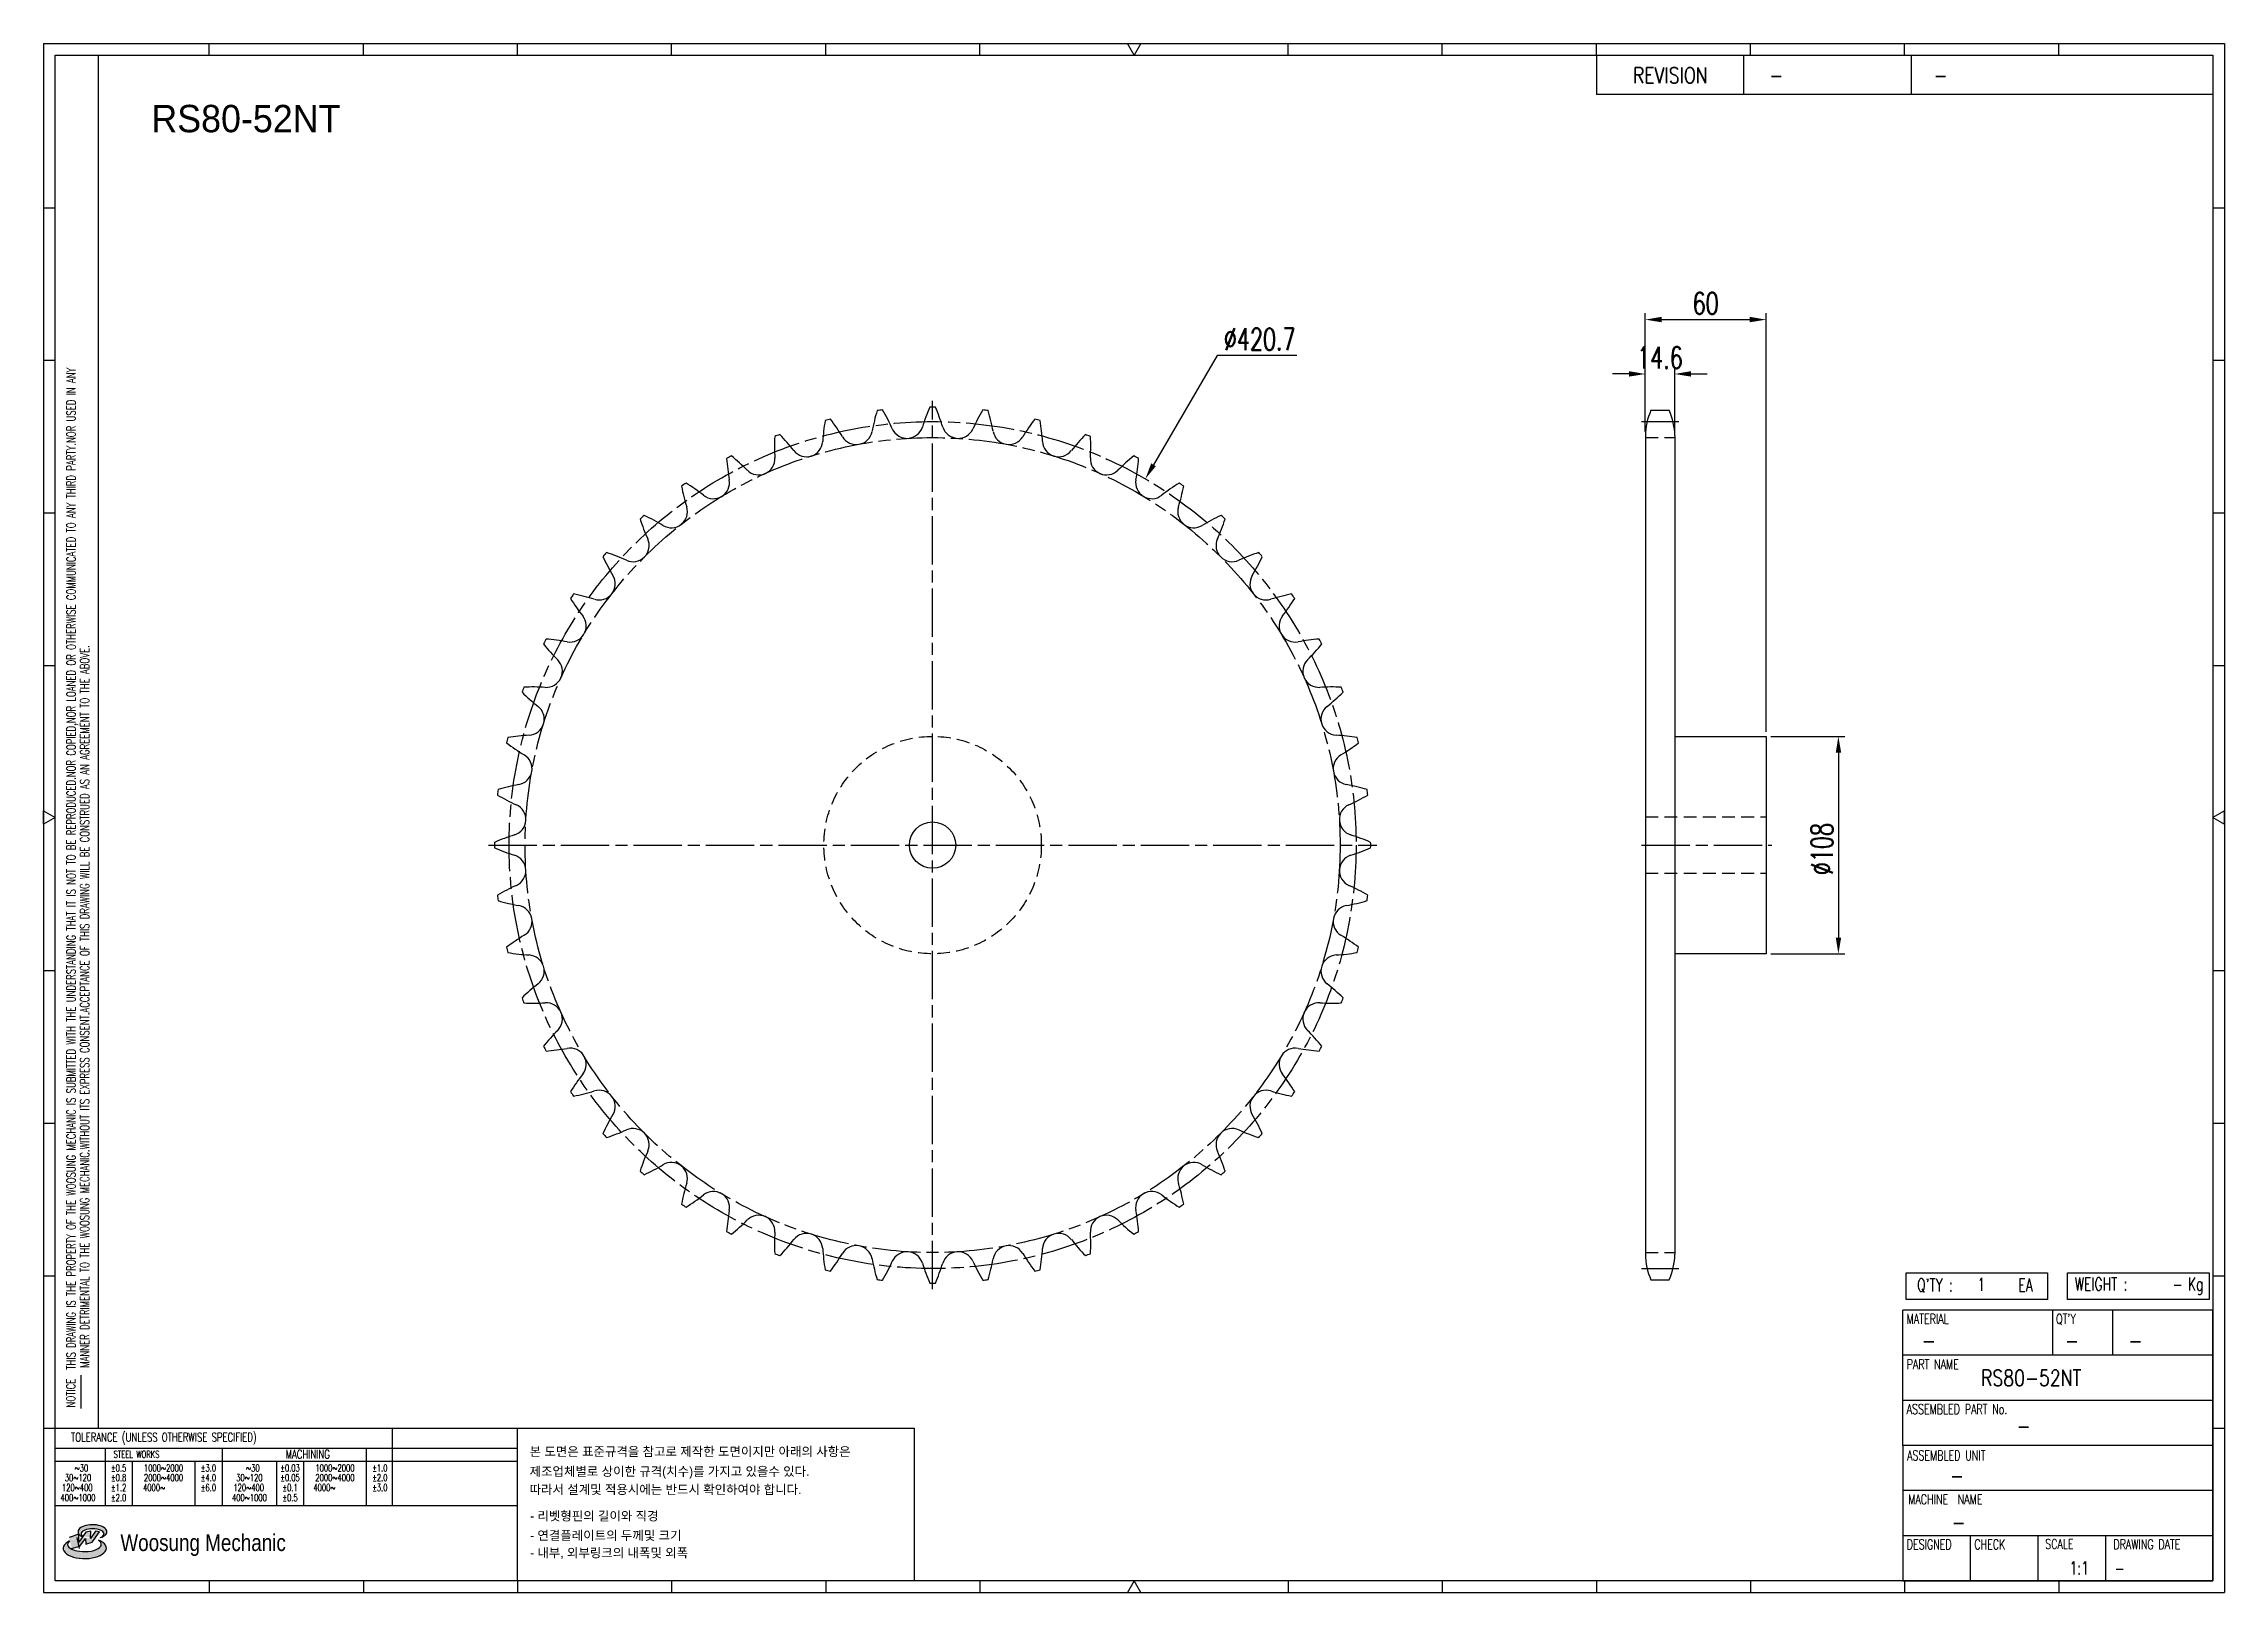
# Model space of a CAD drawing. Header units: millimetres. Extents: x 26814 to 27897, y 33 to 802.
import ezdxf
from ezdxf.enums import TextEntityAlignment as Align

# ---------------------------------------------------------------- set-up
doc = ezdxf.new("R2010")
doc.units = ezdxf.units.MM
for name, pattern in [('AM_ISO08W050', [18, 12, -1.5, 3, -1.5]), ('AM_ISO08W050x2', [9, 6, -0.75, 1.5, -0.75]), ('HIDDEN', [9.525, 6.35, -3.175])]:
    doc.linetypes.add(name, pattern=pattern)
doc.layers.get('Defpoints').update_dxf_attribs({"color": 80})
doc.layers.add('CL2', color=4, linetype='AM_ISO08W050', lineweight=25)
for name, color, linetype in [('HL', 2, 'HIDDEN'), ('LOGO', 7, 'Continuous'), ('S-DIM', 7, 'Continuous'), ('TITLE', 7, 'Continuous')]:
    doc.layers.add(name, color=color, linetype=linetype)
doc.styles.add('HAN', font='ROMANS.shx', dxfattribs={"width": 0.7, "bigfont": 'whgtxt.shx'})
doc.styles.add('HKD_ST2', font='romans.shx', dxfattribs={"width": 0.7, "height": 4, "bigfont": '@extfont2.shx'})
doc.styles.add('HSG', font='SIMPLEX.shx', dxfattribs={"width": 0.7, "bigfont": 'HSG.shx'})
doc.styles.add('MtXpl_', font='Gulim.ttf')
doc.styles.add('SLDTEXTSTYLE4', font='arial.ttf', dxfattribs={"width": 0.8})
doc.dimstyles.new('APP23', dxfattribs={"dimscale": 4.5, "dimtxt": 2.4, "dimasz": 1.8, "dimexe": 0.7, "dimexo": 0.5, "dimgap": 0.6, "dimtad": 1, "dimtoh": 1, "dimdec": 1, "dimrnd": 0.01, "dimzin": 9, "dimdsep": 46, "dimtxsty": 'HSG', "dimcen": 0, "dimclrd": 1, "dimclre": 1, "dimclrt": 256, "dimazin": 2, "dimtp": 1, "dimtm": 1, "dimtfac": 0.5, "dimtdec": 1, "dimtix": 1, "dimtofl": 0, "dimtmove": 0, "dimatfit": 3, "dimfxl": 0, "dimtvp": 1, "dimtolj": 2, "dimlwd": -1, "dimlwe": -1, "dimarcsym": 0})

# ---------------------------------------------------------------- blocks, each defined once
blk = doc.blocks.new('MASTER')
at = {"layer": 'LOGO'}
h = blk.add_hatch(color=10, dxfattribs=at)
h.paths.add_polyline_path([(1.544, 35.177), (1.554, 34.966), (1.779, 35.034), (2.054, 35.422), (1.908, 35.446), (1.728, 35.167), (1.741, 35.439), (1.547, 35.405), (1.292, 35.041), (1.295, 35.33), (0.943, 35.208), (1.03, 34.8), (1.336, 34.885)])
edge = h.paths.add_edge_path()
edge.add_ellipse((1.795, 35.421), major_axis=(-0.53, 0), ratio=0.487785, start_angle=122.36065, end_angle=403.39574)
edge.add_line((1.411, 35.244), (1.419, 35.261))
edge.add_ellipse((1.798, 35.344), major_axis=(-0.423, 0), ratio=0.444396, start_angle=131.58977, end_angle=386.19408, ccw=False)
edge = h.paths.add_edge_path()
edge.add_ellipse((1.512, 34.815), major_axis=(-0.793, 0), ratio=0.480113, start_angle=314.67633, end_angle=590.85213)
edge.add_ellipse((1.501, 34.958), major_axis=(-0.62, 0), ratio=0.43311, start_angle=331.7024, end_angle=574.42495, ccw=False)
at = {"color": 140}
for p, q in [((0, 90.118), (80.15, 90.118)), ((0, 90.118), (0, 33.191)), ((80.15, 90.118), (80.15, 33.191)), ((57.068, 89.693), (57.068, 88.246)), ((62.47, 89.693), (62.47, 88.246)), ((68.635, 89.693), (68.635, 88.246)), ((79.725, 88.246), (57.068, 88.246)), ((68.449, 43.961), (68.449, 44.936)), ((68.449, 44.936), (73.654, 44.936)), ((73.654, 44.936), (73.654, 43.961)), ((74.39, 43.961), (74.39, 44.936)), ((74.39, 44.936), (79.595, 44.936)), ((79.595, 44.936), (79.595, 43.961)), ((68.336, 38.59), (68.336, 43.563)), ((79.725, 43.563), (68.336, 43.563)), ((73.654, 43.961), (68.449, 43.961)), ((73.827, 43.563), (73.827, 41.905)), ((79.595, 43.961), (74.39, 43.961)), ((76.037, 43.563), (76.037, 41.905)), ((79.725, 38.59), (79.725, 43.563)), ((79.725, 41.905), (68.336, 41.905)), ((79.725, 40.248), (68.336, 40.248)), ((68.336, 38.59), (68.336, 33.616)), ((79.725, 38.59), (68.336, 38.59)), ((79.725, 33.616), (79.725, 38.59)), ((79.725, 36.932), (68.336, 36.932)), ((79.725, 35.274), (68.336, 35.274)), ((70.822, 33.616), (70.822, 35.274)), ((73.309, 33.616), (73.309, 35.274)), ((75.796, 33.616), (75.796, 35.274)), ((0, 33.191), (80.15, 33.191)), ((68.336, 33.616), (79.725, 33.616))]:
    blk.add_line(p, q, dxfattribs=at)
for p, q in [((6.089, 89.693), (6.089, 90.118)), ((11.753, 89.693), (11.753, 90.118)), ((17.418, 89.693), (17.418, 90.118)), ((23.082, 89.693), (23.082, 90.118)), ((28.746, 89.693), (28.746, 90.118)), ((34.411, 89.693), (34.411, 90.118)), ((45.739, 89.693), (45.739, 90.118)), ((51.404, 89.693), (51.404, 90.118)), ((57.068, 89.693), (57.068, 90.118)), ((62.732, 89.693), (62.732, 90.118)), ((68.397, 89.693), (68.397, 90.118)), ((74.061, 89.693), (74.061, 90.118)), ((0, 84.085), (0.425, 84.085)), ((79.725, 84.085), (80.15, 84.085)), ((0, 78.478), (0.425, 78.478)), ((79.725, 78.478), (80.15, 78.478)), ((0, 72.87), (0.425, 72.87)), ((79.725, 72.87), (80.15, 72.87)), ((0, 67.262), (0.425, 67.262)), ((79.725, 67.262), (80.15, 67.262)), ((0, 56.047), (0.425, 56.047)), ((79.725, 56.047), (80.15, 56.047)), ((0, 50.439), (0.425, 50.439)), ((79.725, 50.439), (80.15, 50.439)), ((0, 44.832), (0.425, 44.832)), ((79.725, 44.832), (80.15, 44.832)), ((1.377, 39.947), (1.377, 41.174)), ((0, 39.224), (0.425, 39.224)), ((79.725, 39.224), (80.15, 39.224)), ((6.089, 33.616), (6.089, 33.191)), ((11.753, 33.616), (11.753, 33.191)), ((17.418, 33.616), (17.418, 33.191)), ((23.082, 33.616), (23.082, 33.191)), ((28.746, 33.616), (28.746, 33.191)), ((34.411, 33.616), (34.411, 33.191)), ((45.739, 33.616), (45.739, 33.191)), ((51.404, 33.616), (51.404, 33.191)), ((57.068, 33.616), (57.068, 33.191)), ((62.732, 33.616), (62.732, 33.191)), ((68.397, 33.616), (68.397, 33.191)), ((74.061, 33.616), (74.061, 33.191))]:
    blk.add_line(p, q)
at = {"color": 2}
for p, q in [((2.017, 39.224), (2.017, 89.693)), ((0.425, 39.224), (17.418, 39.224)), ((0.425, 38.487), (17.418, 38.487)), ((2.257, 38.487), (2.257, 36.382)), ((6.557, 38.5), (6.557, 36.382)), ((11.857, 38.487), (11.857, 36.382)), ((12.816, 39.224), (12.816, 36.382)), ((17.418, 33.616), (17.418, 39.224)), ((0.425, 38.012), (17.418, 38.012)), ((3.257, 38.012), (3.257, 36.382)), ((5.557, 38.012), (5.557, 36.382)), ((8.557, 38.012), (8.557, 36.382)), ((9.557, 38.026), (9.557, 36.382)), ((0.425, 36.382), (17.418, 36.382))]:
    blk.add_line(p, q, dxfattribs=at)
for points in [[(40.075, 89.693), (39.83, 90.118), (40.32, 90.118)], [(0.425, 61.679), (0, 61.433), (0, 61.924)], [(79.725, 61.679), (80.15, 61.433), (80.15, 61.924)], [(40.075, 33.616), (39.83, 33.191), (40.32, 33.191)]]:
    blk.add_lwpolyline(points, close=True)
at = {"color": 140}
blk.add_lwpolyline([(0.425, 89.693), (79.725, 89.693), (79.725, 33.616), (0.425, 33.616)], close=True, dxfattribs=at)
at = {"layer": 'LOGO'}
for p, q in [((1.295, 35.33), (0.943, 35.208)), ((1.547, 35.405), (1.292, 35.041)), ((1.292, 35.041), (1.295, 35.33)), ((1.741, 35.439), (1.547, 35.405)), ((1.908, 35.446), (1.728, 35.167)), ((1.728, 35.167), (1.741, 35.439)), ((1.779, 35.034), (2.054, 35.422)), ((2.054, 35.422), (1.908, 35.446)), ((1.03, 34.8), (1.336, 34.885)), ((1.224, 35.208), (1.311, 34.8)), ((1.224, 35.208), (1.224, 35.208)), ((1.336, 34.885), (1.544, 35.177)), ((1.419, 35.261), (1.411, 35.244)), ((1.544, 35.177), (1.554, 34.966)), ((1.554, 34.966), (1.779, 35.034))]:
    blk.add_line(p, q, dxfattribs=at)
for centre, major_axis, ratio, start_param, end_param in [((1.795, 35.421), (-0.53, 0), 0.487785, 2.135596, 7.040584), ((1.798, 35.344), (-0.423, 0), 0.444396, 2.296675, 6.740358), ((1.512, 34.815), (-0.793, 0), 0.480113, 5.492138, 10.312315), ((1.501, 34.958), (-0.62, 0), 0.43311, 5.789299, 10.025607)]:
    blk.add_ellipse(centre, major_axis=major_axis, ratio=ratio, start_param=start_param, end_param=end_param, dxfattribs=at)
for s, height, style, width, p in [('REVISION', 0.5806, 'HAN', 0.8, (58.415, 88.664)), ('-', 0.581, 'HAN', 0.8, (63.426, 88.664)), ('-', 0.581, 'HAN', 0.8, (69.468, 88.664)), ("Q'TY : ", 0.4746, 'HKD_ST2', 0.7, (68.857, 44.253)), ('1', 0.475, 'HKD_ST2', 0.7, (71.071, 44.275)), ('EA', 0.4746, 'HKD_ST2', 0.7, (72.578, 44.253)), ('WEIGHT : ', 0.4746, 'HKD_ST2', 0.7, (74.65, 44.286)), ('Kg', 0.4746, 'HKD_ST2', 0.7, (78.807, 44.286)), ('-', 0.581, 'HAN', 0.8, (69.029, 42.157)), ('-', 0.581, 'HAN', 0.8, (74.289, 42.157)), ('-', 0.581, 'HAN', 0.8, (76.623, 42.157)), ('-', 0.581, 'HAN', 0.8, (72.515, 39.013)), ('-', 0.581, 'HAN', 0.8, (70.067, 37.189)), ('-', 0.581, 'HAN', 0.8, (70.126, 35.48)), ('1:1', 0.4746, 'HKD_ST2', 0.7, (74.458, 33.848)), ('-', 0.475, 'HKD_ST2', 0.7, (76.112, 33.837))]:
    blk.add_text(s, height=height, dxfattribs=dict(style=style, width=width)).set_placement(p)
at = {"color": 6, "style": 'HKD_ST2', "width": 0.7}
for s, p in [(' THIS DRAWING IS THE PROPERTY OF THE WOOSUNG MECHANIC IS SUBMITTED WITH THE UNDERSTANDING THAT IT IS NOT TO BE REPRODUCED.NOR COPIED,NOR LOANED OR OTHERWISE COMMUNICATED TO ANY THIRD PARTY.NOR USED IN ANY', (1.173, 41.217)), ('MANNER DETRIMENTAL TO THE WOOSUNG MECHANIC.WITHOUT ITS EXPRESS CONSENT.ACCEPTANCE OF THIS DRAWING WILL BE CONSTRUED AS AN AGREEMENT TO THE ABOVE.', (1.672, 41.447))]:
    blk.add_text(s, height=0.326266, rotation=90, dxfattribs=at).set_placement(p)
at = {"style": 'HKD_ST2', "width": 0.7}
blk.add_text('-', height=0.475, dxfattribs=at).set_placement((78.613, 44.286), align=Align.RIGHT)
at = {"color": 254, "style": 'HKD_ST2', "width": 0.7}
for s, height, p in [('MATERIAL', 0.3651, (68.474, 43.425)), ("QT'Y", 0.3651, (73.965, 43.425)), ('PART NAME', 0.3651, (68.474, 41.756)), ('ASSEMBLED PART No.', 0.36511, (68.474, 40.109)), ('ASSEMBLED UNIT', 0.36511, (68.49, 38.408)), ('MACHINE  NAME', 0.36511, (68.532, 36.794)), ('DESIGNED', 0.3651, (68.474, 35.136)), ('CHECK', 0.3651, (70.961, 35.136)), ('SCALE', 0.3651, (73.566, 35.153)), ('DRAWING DATE', 0.36511, (76.071, 35.141))]:
    blk.add_text(s, height=height, dxfattribs=at).set_placement(p, align=Align.TOP_LEFT)
at = {"style": 'HKD_ST2', "width": 0.7}
blk.add_text('NOTICE', height=0.3263, rotation=90, dxfattribs=at).set_placement((1.163, 39.988))
blk.add_text('TOLERANCE (UNLESS OTHERWISE SPECIFIED)', height=0.32627, dxfattribs=at).set_placement((4.417, 38.896), align=Align.MIDDLE_CENTER)
at = {"color": 4, "style": 'HKD_ST2', "width": 0.7}
for s, height, p in [('%%12630', 0.261, (1.389, 37.762)), ('1000%%1262000', 0.26101, (4.407, 37.762)), ('%%12630', 0.261, (7.689, 37.762)), ('1000%%1262000', 0.26101, (10.707, 37.762)), ('120%%126400', 0.26101, (1.237, 37.045)), ('30%%126120', 0.261, (1.263, 37.411)), ('4000%%126', 0.261, (4.061, 37.045)), ('2000%%1264000', 0.26101, (4.407, 37.411)), ('120%%126400', 0.26101, (7.537, 37.045)), ('30%%126120', 0.261, (7.563, 37.411)), ('4000%%126', 0.261, (10.321, 37.045)), ('2000%%1264000', 0.26101, (10.707, 37.411)), ('400%%1261000', 0.26101, (1.263, 36.67)), ('400%%1261000', 0.26101, (7.563, 36.67))]:
    blk.add_text(s, height=height, dxfattribs=at).set_placement(p, align=Align.MIDDLE_CENTER)
for s, height, p in [('%%P0.5', 0.261, (2.757, 37.762)), ('STEEL WORKS', 0.26101, (3.416, 38.268)), ('%%P3.0', 0.261, (6.057, 37.762)), ('%%P0.03', 0.261, (9.057, 37.762)), ('MACHINING', 0.3263, (9.707, 38.27)), ('%%P1.0', 0.261, (12.357, 37.762)), ('%%P0.8', 0.261, (2.757, 37.411)), ('%%P1.2', 0.261, (2.757, 37.045)), ('%%P4.0', 0.261, (6.057, 37.411)), ('%%P6.0', 0.261, (6.057, 37.045)), ('%%P0.05', 0.261, (9.057, 37.411)), ('%%P0.1', 0.261, (9.057, 37.045)), ('%%P2.0', 0.261, (12.357, 37.411)), ('%%P3.0', 0.261, (12.357, 37.045)), ('%%P2.0', 0.261, (2.757, 36.67)), ('%%P0.5', 0.261, (9.057, 36.67))]:
    blk.add_text(s, height=height, dxfattribs=at).set_placement(p, align=Align.MIDDLE)
at = {"color": 1, "style": 'SLDTEXTSTYLE4', "width": 0.8}
blk.add_text('Woosung Mechanic', height=0.61957, dxfattribs=at).set_placement((2.822, 34.711))
blk = doc.blocks.new('*D2')
at = {"layer": 'Defpoints', "color": 0, "transparency": 16777216}
for p in [(27624.3, 637.8), (27609.7, 607.1), (27624.3, 607.1)]:
    blk.add_point(p, dxfattribs=at)
at = {"layer": 'S-DIM', "color": 1, "transparency": 16777216}
for p, q in [((27609.7, 609.3), (27609.7, 641)), ((27624.3, 609.3), (27624.3, 641)), ((27601.6, 637.8), (27593.5, 637.8)), ((27632.4, 637.8), (27640.5, 637.8))]:
    blk.add_line(p, q, dxfattribs=at)
for points in [[(27601.6, 639.2), (27601.6, 636.5), (27609.7, 637.8)], [(27632.4, 639.2), (27632.4, 636.5), (27624.3, 637.8)]]:
    blk.add_solid(points, dxfattribs=at)
at = {"layer": 'S-DIM', "transparency": 16777216, "insert": (27617, 645.9), "char_height": 10.8, "attachment_point": 5, "style": 'HSG'}
blk.add_mtext('\\A2;14.6', dxfattribs=at)
blk = doc.blocks.new('*D3')
at = {"layer": 'Defpoints', "color": 0, "transparency": 16777216}
for p in [(27669.7, 664.8), (27609.7, 607.1), (27669.7, 457.8)]:
    blk.add_point(p, dxfattribs=at)
at = {"layer": 'S-DIM', "color": 1, "transparency": 16777216}
for p, q in [((27609.7, 609.3), (27609.7, 668)), ((27617.8, 664.8), (27661.6, 664.8)), ((27669.7, 460.1), (27669.7, 668))]:
    blk.add_line(p, q, dxfattribs=at)
for points in [[(27617.8, 666.2), (27617.8, 663.5), (27609.7, 664.8)], [(27661.6, 666.2), (27661.6, 663.5), (27669.7, 664.8)]]:
    blk.add_solid(points, dxfattribs=at)
at = {"layer": 'S-DIM', "transparency": 16777216, "insert": (27639.7, 672.9), "char_height": 10.8, "attachment_point": 5, "style": 'HSG'}
blk.add_mtext('\\A2;60', dxfattribs=at)
blk = doc.blocks.new('*D4')
at = {"layer": 'Defpoints', "color": 0, "transparency": 16777216}
for p in [(27361.4, 585.7), (27150.1, 221.9)]:
    blk.add_point(p, dxfattribs=at)
at = {"layer": 'S-DIM', "color": 1, "transparency": 16777216}
for p, q in [((27397, 647), (27365.4, 592.7)), ((27436.7, 647), (27397, 647))]:
    blk.add_line(p, q, dxfattribs=at)
blk.add_solid([(27364.3, 593.4), (27366.6, 592), (27361.4, 585.7)], dxfattribs=at)
at = {"layer": 'S-DIM', "transparency": 16777216, "insert": (27418.2, 655.1), "char_height": 10.8, "attachment_point": 5, "style": 'HSG'}
blk.add_mtext('\\A2;∅420.7', dxfattribs=at)
blk = doc.blocks.new('*D5')
at = {"layer": 'Defpoints', "color": 0, "transparency": 16777216}
for p in [(27669.7, 457.8), (27669.7, 349.8), (27705.6, 349.8)]:
    blk.add_point(p, dxfattribs=at)
at = {"layer": 'S-DIM', "color": 1, "transparency": 16777216}
for p, q in [((27672, 457.8), (27708.8, 457.8)), ((27705.6, 449.7), (27705.6, 357.9)), ((27672, 349.8), (27708.8, 349.8))]:
    blk.add_line(p, q, dxfattribs=at)
for points in [[(27704.3, 449.7), (27707, 449.7), (27705.6, 457.8)], [(27704.3, 357.9), (27707, 357.9), (27705.6, 349.8)]]:
    blk.add_solid(points, dxfattribs=at)
at = {"layer": 'S-DIM', "transparency": 16777216, "insert": (27697.5, 401.8), "char_height": 10.8, "attachment_point": 5, "rotation": 90, "style": 'HSG'}
blk.add_mtext('\\A2;%%c108', dxfattribs=at)

msp = doc.modelspace()

# ---------------------------------------------------------------- linework, layer by layer
for p, q in [((27612.54, 619.76), (27621.54, 619.76)), ((27609.74, 607.06), (27609.74, 200.56)), ((27624.34, 607.06), (27624.34, 200.56)), ((27624.34, 457.81), (27669.74, 457.81)), ((27669.74, 457.81), (27669.74, 349.81)), ((27669.74, 349.81), (27624.34, 349.81)), ((27612.54, 187.86), (27621.54, 187.86))]:
    msp.add_line(p, q)
at = {"color": 140}
msp.add_lwpolyline([(27049.58, 114.14), (27246.6, 114.14), (27246.6, 38.36), (27049.58, 38.36)], close=True, dxfattribs=at)
msp.add_circle((27255.73, 403.81), 11.5)
for centre, radius, start, end in [((27326.88, 590.61), 102.9, 163.61634, 169.51923), ((27255.73, 403.81), 217.58, 96.56322, 97.28293), ((27141.96, 568.15), 102.9, 24.32692, 30.22982), ((27348.87, 580.67), 102.9, 156.69326, 162.59615), ((27255.73, 403.81), 217.58, 89.64014, 90.35986), ((27162.6, 580.67), 102.9, 17.40385, 23.30674), ((27369.51, 568.15), 102.9, 149.77018, 155.67308), ((27255.73, 403.81), 217.58, 82.71707, 83.43678), ((27184.59, 590.61), 102.9, 10.48077, 16.38366), ((27639.94, 607.06), 30.2, 155.13196, 180), ((27594.14, 607.06), 30.2, 0, 24.86804), ((27280.11, 602.2), 102.9, 177.46249, 183.36538), ((27255.73, 403.81), 217.58, 110.40938, 111.12909), ((27105.93, 536.15), 102.9, 38.17308, 44.07597), ((27303.84, 597.82), 102.9, 170.53941, 176.44231), ((27255.73, 403.81), 217.58, 103.4863, 104.20601), ((27122.98, 553.24), 102.9, 31.25, 37.1529), ((27217.81, 610.78), 8.02, 211.25, 349.51923), ((27243.03, 613.85), 8.02, 204.32692, 342.59615), ((27268.44, 613.85), 8.02, 197.40385, 335.67308), ((27293.66, 610.78), 8.02, 190.48077, 328.75), ((27388.49, 553.24), 102.9, 142.8471, 148.75), ((27255.73, 403.81), 217.58, 75.79399, 76.5137), ((27207.63, 597.82), 102.9, 3.55769, 9.46059), ((27405.54, 536.15), 102.9, 135.92403, 141.82692), ((27255.73, 403.81), 217.58, 68.87091, 69.59062), ((27231.36, 602.2), 102.9, 356.63462, 2.53751), ((27255.73, 403.81), 217.58, 117.33245, 118.05216), ((27256.01, 603.69), 102.9, 184.38557, 190.28846), ((27091.07, 517.13), 102.9, 45.09615, 50.99905), ((27169.38, 595.69), 8.02, 225.09615, 3.36538), ((27193.13, 604.7), 8.02, 218.17308, 356.44231), ((27318.33, 604.7), 8.02, 183.55769, 321.82692), ((27342.09, 595.69), 8.02, 176.63462, 314.90385), ((27420.39, 517.13), 102.9, 129.00095, 134.90385), ((27255.73, 403.81), 217.58, 61.94784, 62.66755), ((27255.45, 603.69), 102.9, 349.71154, 355.61443), ((27146.88, 583.88), 8.02, 232.01923, 10.28846), ((27364.59, 583.88), 8.02, 169.71154, 307.98077), ((27255.73, 403.81), 217.58, 124.25553, 124.97524), ((27231.92, 602.27), 102.9, 191.30864, 197.21154), ((27078.62, 496.45), 102.9, 52.01923, 57.92213), ((27432.85, 496.45), 102.9, 122.07787, 127.98077), ((27279.55, 602.27), 102.9, 342.78846, 348.69136), ((27255.73, 403.81), 217.58, 55.02476, 55.74447), ((27255.73, 403.81), 217.58, 131.17861, 131.89832), ((27208.17, 597.95), 102.9, 198.23172, 204.13462), ((27068.74, 474.43), 102.9, 58.94231, 64.8452), ((27125.96, 569.45), 8.02, 238.94231, 17.21154), ((27385.5, 569.45), 8.02, 162.78846, 301.05769), ((27442.73, 474.43), 102.9, 115.1548, 121.05769), ((27303.3, 597.95), 102.9, 335.86538, 341.76828), ((27255.73, 403.81), 217.58, 48.10168, 48.82139), ((27106.95, 552.6), 8.02, 245.86538, 24.13462), ((27404.52, 552.6), 8.02, 155.86538, 294.13462), ((27255.73, 403.81), 217.58, 138.10168, 138.82139), ((27185.12, 590.8), 102.9, 205.1548, 211.05769), ((27061.59, 451.37), 102.9, 65.86538, 71.76828), ((27449.88, 451.37), 102.9, 108.23172, 114.13462), ((27326.35, 590.8), 102.9, 328.94231, 334.8452), ((27255.73, 403.81), 217.58, 41.17861, 41.89832), ((27090.1, 533.58), 8.02, 252.78846, 31.05769), ((27421.37, 533.58), 8.02, 148.94231, 287.21154), ((27255.73, 403.81), 217.58, 145.02476, 145.74447), ((27163.09, 580.93), 102.9, 212.07787, 217.98077), ((27057.27, 427.63), 102.9, 72.78846, 78.69136), ((27454.19, 427.63), 102.9, 101.30864, 107.21154), ((27348.38, 580.93), 102.9, 322.01923, 327.92213), ((27255.73, 403.81), 217.58, 34.25553, 34.97524), ((27075.66, 512.67), 8.02, 259.71154, 37.98077), ((27435.81, 512.67), 8.02, 142.01923, 280.28846), ((27255.73, 403.81), 217.58, 151.94784, 152.66755), ((27142.42, 568.47), 102.9, 219.00095, 224.90385), ((27055.85, 403.53), 102.9, 79.71154, 85.61443), ((27455.62, 403.53), 102.9, 94.38557, 100.28846), ((27369.05, 568.47), 102.9, 315.09615, 320.99905), ((27255.73, 403.81), 217.58, 27.33245, 28.05216), ((27063.85, 490.17), 8.02, 266.63462, 44.90385), ((27447.62, 490.17), 8.02, 135.09615, 273.36538), ((27255.73, 403.81), 217.58, 158.87091, 159.59062), ((27123.4, 553.61), 102.9, 225.92403, 231.82692), ((27057.34, 379.44), 102.9, 86.63462, 92.53751), ((27454.13, 379.44), 102.9, 87.46249, 93.36538), ((27388.07, 553.61), 102.9, 308.17308, 314.07597), ((27255.73, 403.81), 217.58, 20.40938, 21.12909), ((27054.84, 466.41), 8.02, 273.55769, 51.82692), ((27456.63, 466.41), 8.02, 128.17308, 266.44231), ((27255.73, 403.81), 217.58, 165.79399, 166.5137), ((27061.73, 355.7), 102.9, 93.55769, 99.46059), ((27449.74, 355.7), 102.9, 80.53941, 86.44231), ((27255.73, 403.81), 217.58, 13.4863, 14.20601), ((27106.3, 536.57), 102.9, 232.8471, 238.75), ((27048.76, 441.74), 8.02, 280.48077, 58.75), ((27462.71, 441.74), 8.02, 121.25, 259.51923), ((27405.16, 536.57), 102.9, 301.25, 307.1529), ((27068.94, 332.67), 102.9, 100.48077, 106.38366), ((27442.53, 332.67), 102.9, 73.61634, 79.51923), ((27255.73, 403.81), 217.58, 172.71707, 173.43678), ((27091.39, 517.59), 102.9, 239.77018, 245.67308), ((27045.7, 416.51), 8.02, 287.40385, 65.67308), ((27465.77, 416.51), 8.02, 114.32692, 252.59615), ((27420.08, 517.59), 102.9, 294.32692, 300.22982), ((27255.73, 403.81), 217.58, 6.56322, 7.28293), ((27078.88, 310.67), 102.9, 107.40385, 113.30674), ((27255.73, 403.81), 217.58, 179.64014, 180.35986), ((27078.88, 496.95), 102.9, 246.69326, 252.59615), ((27432.59, 310.67), 102.9, 66.69326, 72.59615), ((27432.59, 496.95), 102.9, 287.40385, 293.30674), ((27255.73, 403.81), 217.58, 359.64014, 0.35986), ((27045.7, 391.11), 8.02, 294.32692, 72.59615), ((27465.77, 391.11), 8.02, 107.40385, 245.67308), ((27091.39, 290.03), 102.9, 114.32692, 120.22982), ((27420.08, 290.03), 102.9, 59.77018, 65.67308), ((27255.73, 403.81), 217.58, 186.56322, 187.28293), ((27068.94, 474.95), 102.9, 253.61634, 259.51923), ((27048.76, 365.88), 8.02, 301.25, 79.51923), ((27462.71, 365.88), 8.02, 100.48077, 238.75), ((27442.53, 474.95), 102.9, 280.48077, 286.38366), ((27255.73, 403.81), 217.58, 352.71707, 353.43678), ((27106.3, 271.05), 102.9, 121.25, 127.1529), ((27405.16, 271.05), 102.9, 52.8471, 58.75), ((27255.73, 403.81), 217.58, 193.4863, 194.20601), ((27061.73, 451.92), 102.9, 260.53941, 266.44231), ((27054.84, 341.21), 8.02, 308.17308, 86.44231), ((27456.63, 341.21), 8.02, 93.55769, 231.82692), ((27449.74, 451.92), 102.9, 273.55769, 279.46059), ((27255.73, 403.81), 217.58, 345.79399, 346.5137), ((27123.4, 254.01), 102.9, 128.17308, 134.07597), ((27255.73, 403.81), 217.58, 200.40938, 201.12909), ((27057.34, 428.18), 102.9, 267.46249, 273.36538), ((27063.85, 317.45), 8.02, 315.09615, 93.36538), ((27447.62, 317.45), 8.02, 86.63462, 224.90385), ((27454.13, 428.18), 102.9, 266.63462, 272.53751), ((27388.07, 254.01), 102.9, 45.92403, 51.82692), ((27255.73, 403.81), 217.58, 338.87091, 339.59062), ((27142.42, 239.15), 102.9, 135.09615, 140.99905), ((27255.73, 403.81), 217.58, 207.33245, 208.05216), ((27369.05, 239.15), 102.9, 39.00095, 44.90385), ((27255.73, 403.81), 217.58, 331.94784, 332.66755), ((27055.85, 404.09), 102.9, 274.38557, 280.28846), ((27075.66, 294.95), 8.02, 322.01923, 100.28846), ((27435.81, 294.95), 8.02, 79.71154, 217.98077), ((27455.62, 404.09), 102.9, 259.71154, 265.61443), ((27163.09, 226.69), 102.9, 142.01923, 147.92213), ((27057.27, 380), 102.9, 281.30864, 287.21154), ((27090.1, 274.04), 8.02, 328.94231, 107.21154), ((27421.37, 274.04), 8.02, 72.78846, 211.05769), ((27454.19, 380), 102.9, 252.78846, 258.69136), ((27348.38, 226.69), 102.9, 32.07787, 37.98077), ((27255.73, 403.81), 217.58, 214.25553, 214.97524), ((27255.73, 403.81), 217.58, 325.02476, 325.74447), ((27185.12, 216.82), 102.9, 148.94231, 154.8452), ((27255.73, 403.81), 217.58, 221.17861, 221.89832), ((27061.59, 356.25), 102.9, 288.23172, 294.13462), ((27106.95, 255.02), 8.02, 335.86538, 114.13462), ((27404.52, 255.02), 8.02, 65.86538, 204.13462), ((27449.88, 356.25), 102.9, 245.86538, 251.76828), ((27326.35, 216.82), 102.9, 25.1548, 31.05769), ((27255.73, 403.81), 217.58, 318.10168, 318.82139), ((27208.17, 209.67), 102.9, 155.86538, 161.76828), ((27303.3, 209.67), 102.9, 18.23172, 24.13462), ((27255.73, 403.81), 217.58, 228.10168, 228.82139), ((27068.74, 333.19), 102.9, 295.1548, 301.05769), ((27125.96, 238.17), 8.02, 342.78846, 121.05769), ((27385.5, 238.17), 8.02, 58.94231, 197.21154), ((27442.73, 333.19), 102.9, 238.94231, 244.8452), ((27255.73, 403.81), 217.58, 311.17861, 311.89832), ((27231.92, 205.35), 102.9, 162.78846, 168.69136), ((27078.62, 311.17), 102.9, 302.07787, 307.98077), ((27146.88, 223.74), 8.02, 349.71154, 127.98077), ((27364.59, 223.74), 8.02, 52.01923, 190.28846), ((27432.85, 311.17), 102.9, 232.01923, 237.92213), ((27279.55, 205.35), 102.9, 11.30864, 17.21154), ((27255.73, 403.81), 217.58, 235.02476, 235.74447), ((27256.01, 203.93), 102.9, 169.71154, 175.61443), ((27091.07, 290.49), 102.9, 309.00095, 314.90385), ((27169.38, 211.93), 8.02, 356.63462, 134.90385), ((27342.09, 211.93), 8.02, 45.09615, 183.36538), ((27420.39, 290.49), 102.9, 225.09615, 230.99905), ((27255.45, 203.93), 102.9, 4.38557, 10.28846), ((27255.73, 403.81), 217.58, 304.25553, 304.97524), ((27255.73, 403.81), 217.58, 241.94784, 242.66755), ((27280.11, 205.42), 102.9, 176.63462, 182.53751), ((27105.93, 271.47), 102.9, 315.92403, 321.82692), ((27193.13, 202.92), 8.02, 3.55769, 141.82692), ((27318.33, 202.92), 8.02, 38.17308, 176.44231), ((27405.54, 271.47), 102.9, 218.17308, 224.07597), ((27231.36, 205.42), 102.9, 357.46249, 3.36538), ((27255.73, 403.81), 217.58, 297.33245, 298.05216), ((27255.73, 403.81), 217.58, 248.87091, 249.59062), ((27303.84, 209.8), 102.9, 183.55769, 189.46059), ((27122.98, 254.38), 102.9, 322.8471, 328.75), ((27217.81, 196.84), 8.02, 10.48077, 148.75), ((27326.88, 217.01), 102.9, 190.48077, 196.38366), ((27141.96, 239.47), 102.9, 329.77018, 335.67308), ((27243.03, 193.77), 8.02, 17.40385, 155.67308), ((27348.87, 226.95), 102.9, 197.40385, 203.30674), ((27162.6, 226.95), 102.9, 336.69326, 342.59615), ((27268.44, 193.77), 8.02, 24.32692, 162.59615), ((27369.51, 239.47), 102.9, 204.32692, 210.22982), ((27184.59, 217.01), 102.9, 343.61634, 349.51923), ((27293.66, 196.84), 8.02, 31.25, 169.51923), ((27388.49, 254.38), 102.9, 211.25, 217.1529), ((27207.63, 209.8), 102.9, 350.53941, 356.44231), ((27255.73, 403.81), 217.58, 290.40938, 291.12909), ((27639.94, 200.56), 30.2, 180, 204.86804), ((27594.14, 200.56), 30.2, 335.13196, 0), ((27255.73, 403.81), 217.58, 255.79399, 256.5137), ((27255.73, 403.81), 217.58, 262.71707, 263.43678), ((27255.73, 403.81), 217.58, 269.64014, 270.35986), ((27255.73, 403.81), 217.58, 276.56322, 277.28293), ((27255.73, 403.81), 217.58, 283.4863, 284.20601)]:
    msp.add_arc(centre, radius, start, end)
at = {"layer": 'CL2', "linetype": 'AM_ISO08W050x2', "ltscale": 4}
for p, q in [((27255.73, 183.23), (27255.73, 624.39)), ((27607.8, 614.15), (27626.29, 614.15)), ((27035.16, 403.81), (27476.31, 403.81)), ((27607.8, 403.81), (27672.56, 403.81)), ((27607.8, 193.47), (27626.29, 193.47))]:
    msp.add_line(p, q, dxfattribs=at)
for radius in [210.34, 202.4]:
    msp.add_circle((27255.73, 403.81), radius, dxfattribs=at)
at = {"layer": 'HL', "linetype": 'HIDDEN'}
for p, q in [((27609.74, 606.21), (27624.34, 606.21)), ((27609.74, 417.81), (27669.74, 417.81)), ((27609.74, 389.81), (27669.74, 389.81)), ((27609.74, 201.41), (27624.34, 201.41))]:
    msp.add_line(p, q, dxfattribs=at)
msp.add_circle((27255.73, 403.81), 54, dxfattribs=at)

# ---------------------------------------------------------------- block references
at = {"color": 140, "xscale": 13.51370482202233, "yscale": 13.51370482202233, "zscale": 13.51370482202233}
msp.add_blockref('MASTER', (26814.2, -415.92), dxfattribs=at)

# ---------------------------------------------------------------- texts
at = {"style": 'HAN', "width": 0.8}
msp.add_text('RS80-52NT', height=7.846, dxfattribs=at).set_placement((27776.47, 135.24))
at = {"color": 140, "style": 'MtXpl_'}
for s, p in [('본 도면은 표준규격을 참고로 제작한 도면이지만 아래의 사항은', (27055.57, 100.33)), ('제조업체별로 상이한 규격(치수)를 가지고 있을수 있다.', (27055.57, 90.47)), ('따라서 설계및 적용시에는 반드시 확인하여야 합니다.', (27055.57, 81.48)), ('- 리벳형핀의 길이와 직경', (27055.82, 68.32)), ('- 연결플레이트의 두께및 크기', (27055.82, 58.67)), ('- 내부, 외부링크의 내폭및 외폭', (27055.82, 50.02))]:
    msp.add_text(s, height=4.5331, dxfattribs=at).set_placement(p)
at = {"layer": 'TITLE', "color": 254, "style": 'MtXpl_'}
msp.add_text('RS80-52NT', height=13.599, dxfattribs=at).set_placement((26867.71, 757.88))

# ---------------------------------------------------------------- dimensions: what is measured, and where the dimension line sits
at = {"layer": 'S-DIM'}
dim = msp.add_linear_dim(base=(27669.74, 664.83), p1=(27609.74, 607.06), p2=(27669.74, 457.81), dimstyle='APP23', dxfattribs=at)
dim.commit()
dim.dimension.update_dxf_attribs({"geometry": '*D3', "text_midpoint": (27639.74, 672.93)})
dim = msp.add_diameter_dim_2p(p1=(27150.1, 221.92), p2=(27361.37, 585.7), dimstyle='APP23', dxfattribs=at)
dim.commit()
dim.dimension.update_dxf_attribs({"geometry": '*D4', "text_midpoint": (27418.2, 646.97), "dimtype": 131})
dim = msp.add_linear_dim(base=(27624.34, 637.83), p1=(27609.74, 607.06), p2=(27624.34, 607.06), dimstyle='APP23', dxfattribs=at)
dim.commit()
dim.dimension.update_dxf_attribs({"geometry": '*D2', "text_midpoint": (27617.04, 637.83), "dimtype": 128})
dim = msp.add_linear_dim(base=(27705.62, 349.81), p1=(27669.74, 457.81), p2=(27669.74, 349.81), angle=90, text='%%c<>', dimstyle='APP23', dxfattribs=at)
dim.commit()
dim.dimension.update_dxf_attribs({"geometry": '*D5', "text_midpoint": (27705.62, 401.77), "dimtype": 128})

doc.saveas('drawing.dxf')
